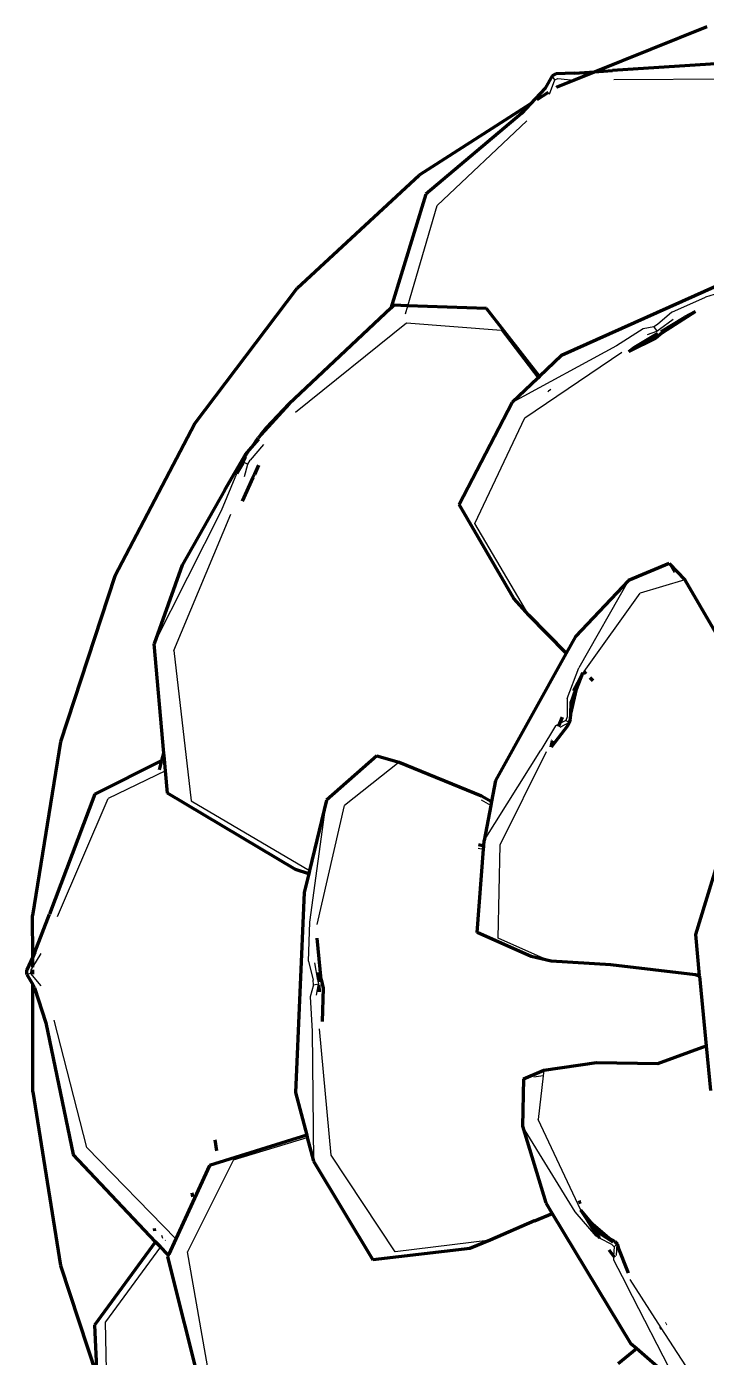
# Model space of a CAD drawing. Header units: millimetres. Extents: x 4307 to 31003, y 2809 to 20009.
# Drawn here: x 18755.8 to 18814.1, y 9318.6 to 9432.6 of the extents above; entities that cross this region are included whole.
import ezdxf

# ---------------------------------------------------------------- set-up
doc = ezdxf.new("R2010")
doc.units = ezdxf.units.MM
doc.layers.add('ProfileEdges', color=7, linetype='Continuous')

msp = doc.modelspace()

# ---------------------------------------------------------------- linework, layer by layer
for p, q in [((18800.62, 9426.85), (18801.07, 9428.08)), ((18801.07, 9428.08), (18800.84, 9428.42)), ((18801.07, 9428.08), (18801.33, 9428.2)), ((18801.33, 9428.2), (18802.69, 9428.04)), ((18802.69, 9428.04), (18802.88, 9428.02)), ((18806.12, 9428.1), (18816.32, 9428.17)), ((18790.98, 9417.31), (18798.68, 9424.57)), ((18788.47, 9408.72), (18790.98, 9417.31)), ((18823.33, 9412.35), (18813.98, 9409.45)), ((18811.11, 9408.16), (18813.98, 9409.45)), ((18788.27, 9408.03), (18788.47, 9408.72)), ((18811.11, 9408.16), (18809.87, 9407.11)), ((18778.84, 9399.59), (18788.36, 9407.25)), ((18788.36, 9407.25), (18796.48, 9406.62)), ((18809.87, 9407.11), (18809.56, 9406.91)), ((18810.05, 9406.7), (18811.22, 9407.56)), ((18796.48, 9406.62), (18799.62, 9402.51)), ((18808.65, 9406.73), (18806.36, 9405.29)), ((18809.56, 9406.91), (18808.65, 9406.73)), ((18809.01, 9406.26), (18809.8, 9406.53)), ((18809.56, 9406.91), (18809.8, 9406.53)), ((18809.8, 9406.53), (18810.05, 9406.7)), ((18806.36, 9405.29), (18797.43, 9400.43)), ((18798.5, 9399.12), (18806.8, 9404.75)), ((18800.46, 9401.41), (18800.52, 9401.33)), ((18794.23, 9390.05), (18798.5, 9399.12)), ((18776.1, 9396.84), (18774.96, 9395.47)), ((18775.09, 9396.56), (18774.56, 9395.77)), ((18774.34, 9395.37), (18774.38, 9395.35)), ((18774.38, 9395.35), (18774.77, 9395.14)), ((18774.47, 9394.08), (18774.77, 9395.14)), ((18774.77, 9395.14), (18774.96, 9395.47)), ((18772.52, 9391.16), (18773.83, 9394.35)), ((18766.73, 9379.75), (18772.52, 9391.16)), ((18768.43, 9379.17), (18773.3, 9390.87)), ((18798.83, 9382.21), (18794.23, 9390.05)), ((18811.33, 9385.85), (18810.87, 9386.63)), ((18807.37, 9385.17), (18803.14, 9377.69)), ((18812.2, 9385.22), (18808.38, 9384.08)), ((18803.59, 9377.36), (18808.38, 9384.08)), ((18768.43, 9379.17), (18769.92, 9366.3)), ((18802.14, 9375.05), (18803.14, 9377.69)), ((18803.48, 9377.25), (18803.59, 9377.36)), ((18802.14, 9375.05), (18802.13, 9373.48)), ((18801.5, 9372.91), (18801.12, 9372.73)), ((18802.02, 9373.17), (18801.5, 9372.91)), ((18801.54, 9372.61), (18802.34, 9373.03)), ((18802.13, 9373.48), (18802.02, 9373.17)), ((18802.02, 9373.17), (18802.34, 9373.03)), ((18801.12, 9372.73), (18799.87, 9370.64)), ((18795.03, 9362.89), (18799.87, 9370.64)), ((18796.4, 9362.52), (18800.36, 9370.53)), ((18787.74, 9369.59), (18783.06, 9365.9)), ((18767.71, 9368.87), (18762.81, 9366.49)), ((18758.45, 9356.38), (18762.81, 9366.49)), ((18769.92, 9366.3), (18780.06, 9360.31)), ((18780.07, 9355.9), (18781.52, 9366.35)), ((18795.59, 9365.88), (18794.78, 9366.34)), ((18780.71, 9355.68), (18783.06, 9365.9)), ((18794.51, 9362.24), (18794.97, 9362.14)), ((18794.97, 9362.14), (18795.05, 9362.12)), ((18796.21, 9354.53), (18796.4, 9362.52)), ((18779.97, 9352.54), (18780.07, 9355.9)), ((18799.88, 9352.9), (18796.21, 9354.53)), ((18756.34, 9352.04), (18757.07, 9353.2)), ((18779.97, 9352.54), (18780.36, 9350.92)), ((18780.77, 9350.93), (18780.51, 9352.41)), ((18799.88, 9352.9), (18799.05, 9352.96)), ((18800.75, 9352.55), (18799.88, 9352.9)), ((18756.19, 9351.5), (18755.82, 9351.41)), ((18756.19, 9351.5), (18756.2, 9351.82)), ((18757.07, 9350.45), (18756.19, 9351.5)), ((18756.2, 9351.82), (18756.34, 9352.04)), ((18780.4, 9350.53), (18780.11, 9349.49)), ((18780.4, 9350.53), (18780.36, 9350.92)), ((18780.4, 9350.53), (18780.81, 9350.61)), ((18780.64, 9349.64), (18780.81, 9350.61)), ((18780.77, 9350.93), (18780.81, 9350.61)), ((18780.11, 9349.49), (18780.28, 9346.54)), ((18760.97, 9336.58), (18758.17, 9347.49)), ((18781.92, 9335.94), (18780.91, 9346.74)), ((18780.28, 9346.54), (18780.39, 9335.42)), ((18800.12, 9343.21), (18800.06, 9342.73)), ((18800.06, 9342.73), (18799.27, 9342.61)), ((18800.06, 9342.73), (18799.63, 9338.97)), ((18803.29, 9331.22), (18799.63, 9338.97)), ((18802.8, 9331.07), (18798.31, 9338.42)), ((18768.6, 9328.76), (18760.97, 9336.58)), ((18773.54, 9335.53), (18779.86, 9337.43)), ((18773.54, 9335.53), (18769.59, 9327.65)), ((18787.4, 9327.65), (18781.92, 9335.94)), ((18803.27, 9332), (18803.09, 9331.92)), ((18804.61, 9328.98), (18802.8, 9331.07)), ((18767.71, 9328.65), (18767.68, 9328.6)), ((18795.52, 9328.63), (18787.4, 9327.65)), ((18804.61, 9328.98), (18804.94, 9328.81)), ((18804.94, 9328.81), (18805.94, 9328.31)), ((18806.41, 9328.34), (18806.16, 9328.08)), ((18806.36, 9327.34), (18806.41, 9328.34)), ((18767.28, 9328.06), (18762.58, 9321.65)), ((18771.84, 9314.87), (18769.59, 9327.65)), ((18806.16, 9328.08), (18805.94, 9328.31)), ((18806.11, 9327.29), (18806.09, 9326.97)), ((18806.16, 9328.08), (18806.11, 9327.29)), ((18806.09, 9326.97), (18807.22, 9324.82)), ((18810.19, 9321.13), (18807.52, 9325.26)), ((18811.41, 9316.65), (18807.22, 9324.82)), ((18762.8, 9310.38), (18762.58, 9321.65)), ((18812.3, 9317.87), (18810.19, 9321.13))]:
    msp.add_line(p, q)
at = {"layer": 'ProfileEdges', "lineweight": 211}
for p, q in [((18804.48, 9428.76), (18814.12, 9432.64)), ((18802.69, 9428.04), (18804.48, 9428.76)), ((18802.75, 9428.64), (18804.48, 9428.76)), ((18804.48, 9428.76), (18806, 9428.87)), ((18816.18, 9429.53), (18806, 9428.87)), ((18800.84, 9428.42), (18800.24, 9427.35)), ((18800.84, 9428.42), (18801.16, 9428.58)), ((18802.75, 9428.64), (18801.16, 9428.58)), ((18801.28, 9427.48), (18802.69, 9428.04)), ((18800.24, 9427.35), (18799, 9426.02)), ((18800.51, 9426.99), (18799.52, 9426.35)), ((18801.28, 9427.48), (18801.18, 9427.41)), ((18799, 9426.02), (18789.46, 9419.92)), ((18799, 9426.02), (18798.21, 9425.18)), ((18798.21, 9425.18), (18790.02, 9418.29)), ((18778.99, 9410.21), (18789.46, 9419.92)), ((18790.02, 9418.29), (18787.02, 9408.52)), ((18816.06, 9410.92), (18801.65, 9404.45)), ((18770.22, 9398.63), (18778.99, 9410.21)), ((18787.02, 9408.52), (18778.32, 9400.3)), ((18787.28, 9408.77), (18787.02, 9408.52)), ((18788.47, 9408.72), (18787.28, 9408.77)), ((18795.21, 9408.47), (18788.47, 9408.72)), ((18799.75, 9402.64), (18795.21, 9408.47)), ((18810.27, 9406.4), (18813.13, 9408.22)), ((18812.2, 9407.73), (18813.13, 9408.22)), ((18810.18, 9406.52), (18812.2, 9407.73)), ((18809.73, 9405.94), (18807.42, 9404.79)), ((18807.89, 9405.16), (18809.9, 9406.36)), ((18810.27, 9406.4), (18809.73, 9405.94)), ((18807.42, 9404.79), (18807.89, 9405.16)), ((18801.65, 9404.45), (18799.75, 9402.64)), ((18799.62, 9402.51), (18797.43, 9400.43)), ((18799.75, 9402.64), (18799.62, 9402.51)), ((18800.68, 9401.43), (18800.62, 9401.52)), ((18778.32, 9400.3), (18775.89, 9397.66)), ((18776.36, 9398.26), (18778.32, 9400.3)), ((18797.43, 9400.43), (18792.88, 9391.68)), ((18763.38, 9385.55), (18770.22, 9398.63)), ((18775.89, 9397.66), (18776.36, 9398.26)), ((18775.09, 9396.56), (18775.72, 9397.29)), ((18775.4, 9397.03), (18775.09, 9396.56)), ((18775.4, 9397.03), (18775.64, 9397.39)), ((18775.4, 9397.03), (18775.66, 9397.36)), ((18775.89, 9397.66), (18775.64, 9397.39)), ((18772.79, 9392.94), (18774.58, 9395.97)), ((18774.34, 9395.37), (18774.56, 9395.77)), ((18774.38, 9395.35), (18774.56, 9395.77)), ((18774.58, 9395.97), (18775.09, 9396.56)), ((18774.34, 9395.37), (18773.83, 9394.35)), ((18774.33, 9395.21), (18773.83, 9394.35)), ((18774.33, 9395.21), (18774.38, 9395.35)), ((18775.69, 9395.06), (18775.33, 9394.28)), ((18775.69, 9395.06), (18775.35, 9394.25)), ((18775.21, 9394.01), (18774.27, 9391.96)), ((18775.21, 9394.01), (18775.35, 9394.25)), ((18772.79, 9392.94), (18769.14, 9386.49)), ((18797.56, 9383.63), (18792.88, 9391.68)), ((18769.14, 9386.49), (18766.73, 9379.75)), ((18810.87, 9386.63), (18807.37, 9385.17)), ((18810.87, 9386.63), (18812.2, 9385.22)), ((18763.38, 9385.55), (18758.72, 9371.35)), ((18807.37, 9385.17), (18802.83, 9380.36)), ((18812.2, 9385.22), (18814.83, 9380.72)), ((18798.83, 9382.21), (18797.56, 9383.63)), ((18802.04, 9378.94), (18798.83, 9382.21)), ((18767.57, 9370.38), (18766.73, 9379.75)), ((18802.83, 9380.36), (18802.04, 9378.94)), ((18802.04, 9378.94), (18795.99, 9368.03)), ((18803.04, 9376.41), (18802.46, 9374.72)), ((18802.68, 9375.71), (18803.04, 9376.41)), ((18802.92, 9375.86), (18803.48, 9377.25)), ((18802.92, 9375.86), (18803.04, 9376.41)), ((18803.04, 9376.41), (18803.48, 9377.25)), ((18803.76, 9377.18), (18803.59, 9377.36)), ((18804.37, 9376.57), (18804.1, 9376.84)), ((18802.43, 9373.74), (18802.92, 9375.86)), ((18802.46, 9374.72), (18802.92, 9375.86)), ((18802.43, 9373.74), (18802.46, 9374.72)), ((18801.39, 9372.65), (18801.5, 9372.91)), ((18801.5, 9372.91), (18801.73, 9373.45)), ((18802.34, 9373.03), (18802.19, 9372.76)), ((18802.34, 9373.03), (18802.42, 9373.29)), ((18802.42, 9373.29), (18802.43, 9373.74)), ((18802.19, 9372.76), (18800.76, 9370.89)), ((18758.72, 9371.35), (18756.33, 9356.47)), ((18800.76, 9370.89), (18800.88, 9371.43)), ((18800.88, 9371.43), (18800.89, 9371.45)), ((18767.4, 9369.75), (18761.66, 9366.87)), ((18767.19, 9368.96), (18767.36, 9369.62)), ((18767.4, 9369.75), (18767.57, 9370.38)), ((18767.62, 9369.86), (18767.4, 9369.75)), ((18767.62, 9369.86), (18767.57, 9370.38)), ((18767.71, 9368.87), (18767.62, 9369.86)), ((18785.82, 9370.15), (18781.52, 9366.35)), ((18785.82, 9370.15), (18787.74, 9369.59)), ((18787.74, 9369.59), (18794.8, 9366.73)), ((18767.88, 9366.95), (18767.71, 9368.87)), ((18795.99, 9368.03), (18795.65, 9366.24)), ((18761.66, 9366.87), (18757.77, 9356.59)), ((18778.85, 9360.4), (18767.88, 9366.95)), ((18781.52, 9366.35), (18780.06, 9360.31)), ((18794.8, 9366.73), (18795.65, 9366.24)), ((18795.65, 9366.24), (18795.59, 9365.88)), ((18795.59, 9365.88), (18795.03, 9362.89)), ((18794.99, 9362.41), (18795.03, 9362.89)), ((18794.41, 9355.02), (18794.97, 9362.14)), ((18794.99, 9362.41), (18794.53, 9362.51)), ((18794.97, 9362.14), (18794.99, 9362.41)), ((18795.04, 9362.4), (18794.99, 9362.41)), ((18779.99, 9360.04), (18778.85, 9360.4)), ((18780.06, 9360.31), (18779.99, 9360.04)), ((18814.94, 9360.81), (18813.11, 9354.83)), ((18779.99, 9360.04), (18779.6, 9358.43)), ((18779.6, 9358.43), (18778.85, 9341.31)), ((18756.34, 9352.93), (18756.33, 9356.47)), ((18756.51, 9353.32), (18757.77, 9356.59)), ((18799.05, 9352.96), (18794.41, 9355.02)), ((18813.11, 9354.83), (18813.45, 9351.33)), ((18781.06, 9350.97), (18780.71, 9354.53)), ((18756.34, 9352.93), (18755.83, 9351.8)), ((18756.51, 9353.32), (18756.34, 9352.93)), ((18756.34, 9352.04), (18756.34, 9352.93)), ((18800.75, 9352.55), (18799.05, 9352.96)), ((18805.88, 9352.25), (18800.75, 9352.55)), ((18755.82, 9351.41), (18755.83, 9351.8)), ((18755.82, 9351.41), (18756.34, 9350.55)), ((18756.34, 9351.45), (18756.34, 9351.81)), ((18780.87, 9350.77), (18780.83, 9351.58)), ((18813.11, 9351.37), (18805.88, 9352.25)), ((18813.46, 9351.26), (18813.11, 9351.37)), ((18813.45, 9351.33), (18813.11, 9351.37)), ((18813.45, 9351.33), (18813.46, 9351.26)), ((18813.46, 9351.26), (18814.04, 9345.3)), ((18756.34, 9341.36), (18756.34, 9350.55)), ((18756.34, 9350.55), (18756.5, 9350.28)), ((18756.5, 9350.28), (18757.47, 9347.28)), ((18780.92, 9349.93), (18780.89, 9350.53)), ((18781.06, 9350.97), (18781.21, 9350.23)), ((18781.21, 9350.23), (18781.14, 9347.38)), ((18757.47, 9347.28), (18759.8, 9335.99)), ((18809.9, 9343.77), (18814.04, 9345.3)), ((18814.04, 9345.3), (18814.41, 9341.47)), ((18798.38, 9342.46), (18800.12, 9343.21)), ((18800.12, 9343.21), (18804.64, 9343.86)), ((18804.64, 9343.86), (18809.9, 9343.77)), ((18798.38, 9342.46), (18798.31, 9338.42)), ((18756.34, 9341.36), (18758.71, 9326.48)), ((18778.85, 9341.31), (18779.81, 9337.63)), ((18779.81, 9337.63), (18771.49, 9335.03)), ((18779.81, 9337.63), (18779.86, 9337.43)), ((18798.31, 9338.42), (18800.31, 9331.83)), ((18771.94, 9337.25), (18772.09, 9336.31)), ((18779.86, 9337.43), (18780.39, 9335.42)), ((18766.86, 9328.51), (18759.8, 9335.99)), ((18780.39, 9335.42), (18785.47, 9326.96)), ((18771.49, 9335.03), (18768.6, 9328.76)), ((18769.97, 9332.69), (18770.04, 9332.37)), ((18800.31, 9331.83), (18800.85, 9330.94)), ((18803.11, 9331.87), (18803.29, 9331.95)), ((18799.32, 9330.29), (18800.85, 9330.94)), ((18800.85, 9330.94), (18807.58, 9319.77)), ((18803.8, 9330.43), (18803.29, 9331.22)), ((18804.32, 9329.98), (18803.29, 9331.22)), ((18766.81, 9329.42), (18766.78, 9329.63)), ((18799.32, 9330.29), (18795.52, 9328.63)), ((18803.8, 9330.43), (18805.01, 9329.15)), ((18804.31, 9329.64), (18803.8, 9330.43)), ((18804.32, 9329.98), (18803.8, 9330.43)), ((18804.94, 9328.81), (18804.31, 9329.64)), ((18805.01, 9329.15), (18804.32, 9329.98)), ((18805.69, 9328.8), (18804.32, 9329.98)), ((18766.86, 9328.51), (18761.63, 9321.37)), ((18767.28, 9328.06), (18766.86, 9328.51)), ((18767.45, 9328.92), (18767.36, 9328.9)), ((18768.6, 9328.76), (18768, 9327.44)), ((18795.52, 9328.63), (18793.79, 9327.92)), ((18806.06, 9328.48), (18805.01, 9329.15)), ((18805.69, 9328.8), (18805.01, 9329.15)), ((18806.22, 9328.53), (18805.69, 9328.8)), ((18806.06, 9328.48), (18805.69, 9328.8)), ((18806.22, 9328.53), (18806.41, 9328.34)), ((18806.41, 9328.34), (18806.5, 9328.05)), ((18767.88, 9327.43), (18767.28, 9328.06)), ((18768, 9327.44), (18767.88, 9327.43)), ((18768, 9327.44), (18767.89, 9327.21)), ((18767.89, 9327.21), (18771.04, 9314.65)), ((18793.79, 9327.92), (18785.47, 9326.96)), ((18806.11, 9327.29), (18805.73, 9327.79)), ((18806.22, 9327.15), (18806.11, 9327.29)), ((18807.38, 9325.81), (18806.5, 9328.05)), ((18758.71, 9326.48), (18761.82, 9317.03)), ((18810.59, 9321.47), (18810.63, 9321.5)), ((18761.63, 9321.37), (18761.82, 9317.03)), ((18810.1, 9321.06), (18810.19, 9321.13)), ((18806.5, 9318.07), (18808.07, 9319.37)), ((18808.07, 9319.37), (18807.58, 9319.77)), ((18810.79, 9316.99), (18808.07, 9319.37))]:
    msp.add_line(p, q, dxfattribs=at)

doc.saveas('drawing.dxf')
